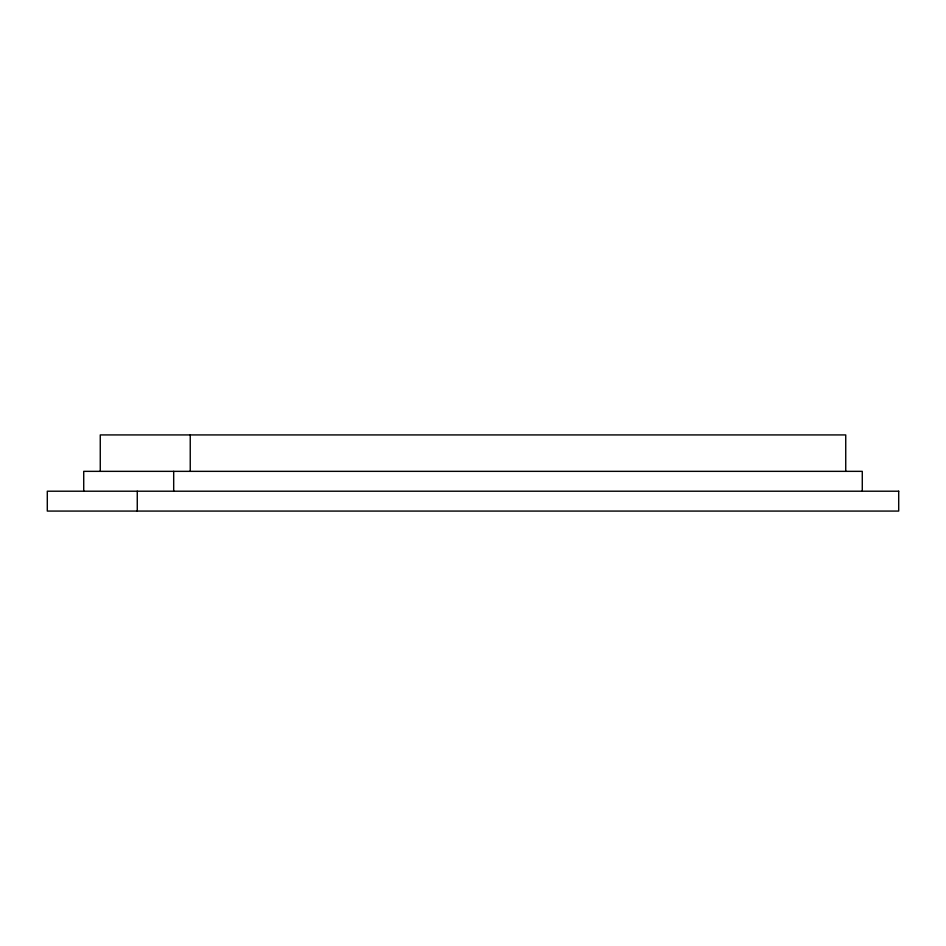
<?xml version="1.0" encoding="UTF-8"?>
<svg xmlns="http://www.w3.org/2000/svg" width="946" height="946" viewBox="0 0 946 946"><rect width="100%" height="100%" fill="white"/><g stroke="black" fill="none" stroke-linecap="round" stroke-linejoin="round"><path stroke-width="1.42" d="M862.279 491.211L862.279 471.345L83.721 471.345L83.721 491.211M845.736 471.345L845.736 434.924L100.264 434.924L100.264 471.345M190.241 434.924L190.241 471.345M173.686 471.345L173.686 491.211M137.265 491.211L137.265 511.077M898.7 491.211L47.3 491.211L47.3 511.077L898.7 511.077L898.7 491.211"/></g></svg>
